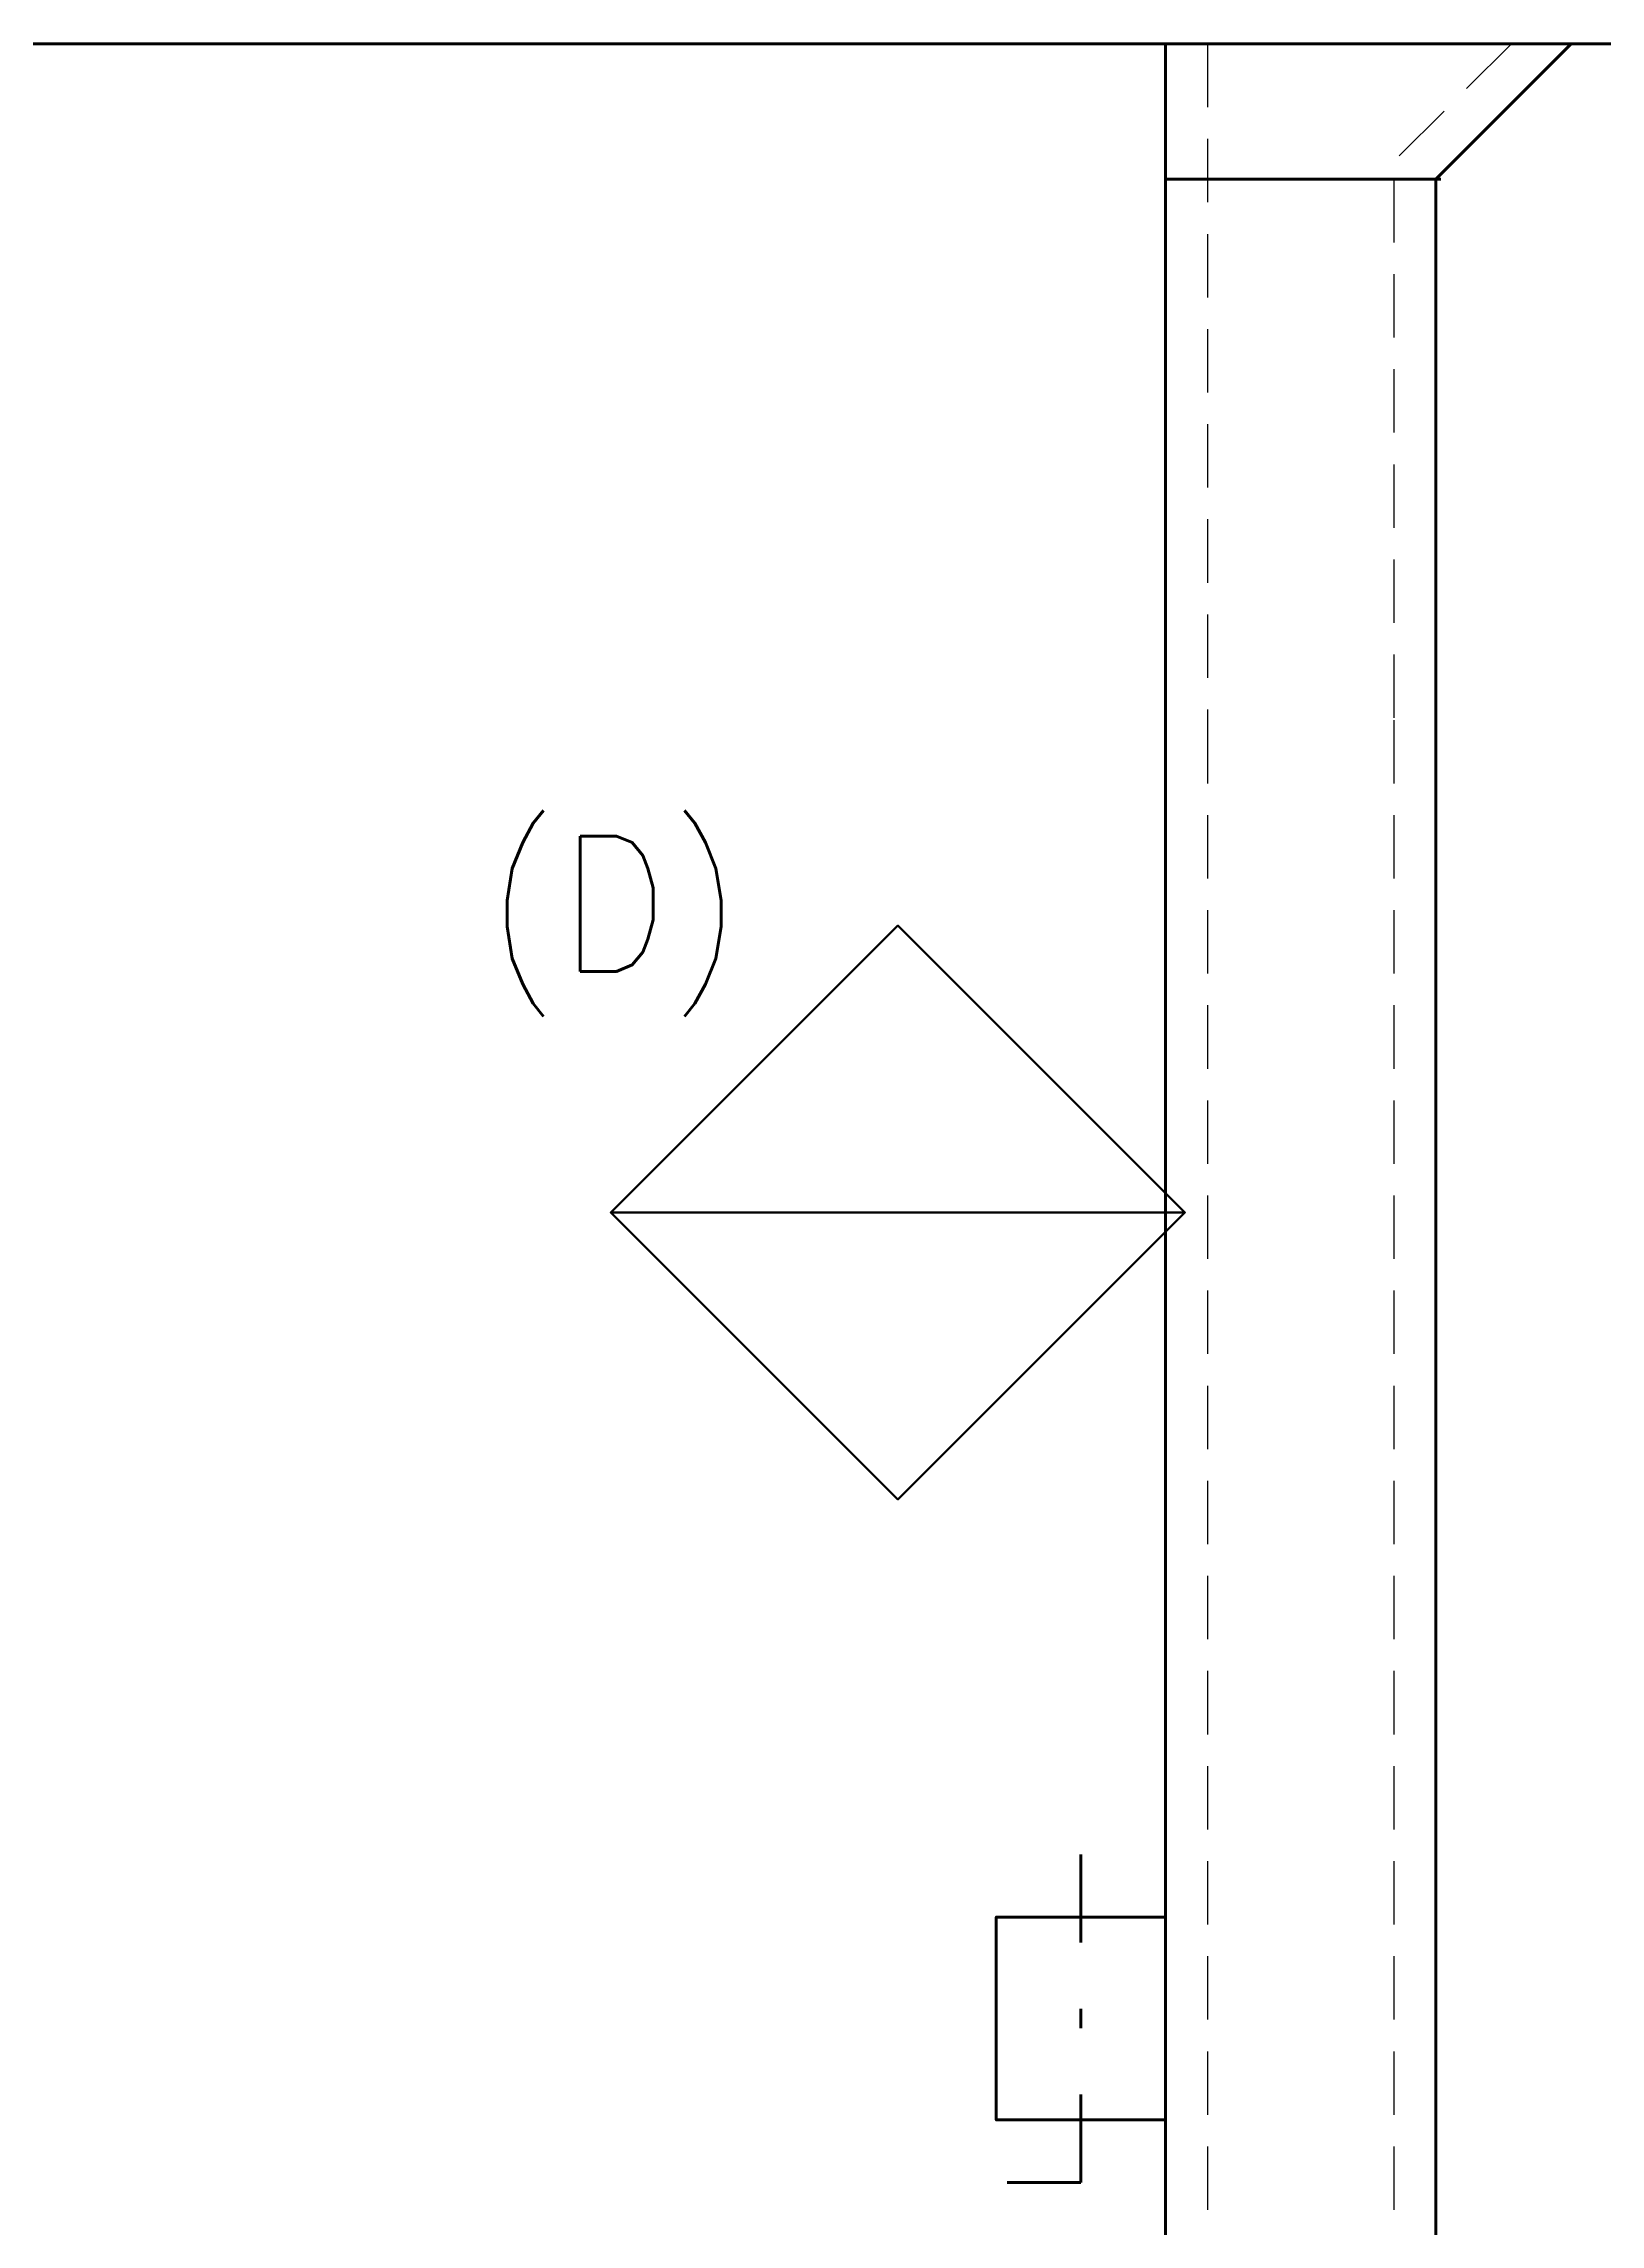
# Model space of a CAD drawing. Header units: inches. Extents: x 51 to 3278, y 66 to 1678.
# Drawn here: x 1268.8 to 1360.9, y 950 to 1079 of the extents above; entities that cross this region are included whole.
import ezdxf

# ---------------------------------------------------------------- set-up
doc = ezdxf.new("R2010")
doc.units = ezdxf.units.IN
doc.header["$LTSCALE"] = 30
doc.header["$MEASUREMENT"] = 0
doc.linetypes.add('HIDDEN2', pattern=[0.1875, 0.125, -0.0625])
for name, color, linetype, lineweight in [('LIN', 4, 'HIDDEN2', 18), ('M-HVAC-EXST-DUCT', 4, 'Continuous', 40), ('M-HVAC-NEWW-DIFF', 6, 'Continuous', 30), ('M-TEXT', 71, 'Continuous', 25)]:
    doc.layers.add(name, color=color, linetype=linetype, lineweight=lineweight)
doc.styles.add('A', font='SIMPLEX.shx', dxfattribs={"width": 0.9, "height": 8})
doc.styles.get("Standard").update_dxf_attribs({"font": 'simplex.shx'})

# ---------------------------------------------------------------- blocks, each defined once
blk = doc.blocks.new('Hva-Ret01')
at = {"ltscale": 0.5}
blk.add_lwpolyline([(0, 24), (24, 0), (0, 0), (0, 24), (24, 0), (24, 24)], close=True, dxfattribs=at)
blk = doc.blocks.new('Hva-Ftg02')
blk.add_line((-0.1011, 0.0521), (-0.1011, 0.0975))
at = {"linetype": 'Continuous'}
for p, q in [((-0.0469, 0.0521), (-0.1011, 0.0521)), ((0.0059, 0.0521), (-0.0059, 0.0521)), ((0.1011, 0.0521), (0.0469, 0.0521))]:
    blk.add_line(p, q, dxfattribs=at)
blk.add_lwpolyline([(0.0625, 0), (0.0625, 0.1042), (-0.0625, 0.1042), (-0.0625, 0)])

msp = doc.modelspace()

# ---------------------------------------------------------------- linework, layer by layer
at = {"layer": 'LIN'}
for p, q in [((1337.66, 1078.99), (1337.66, 1038.99)), ((1355.62, 1078.99), (1347.62, 1070.99)), ((1348.66, 1070.99), (1348.66, 1038.99)), ((1337.66, 1038.99), (1337.66, 864.12)), ((1348.66, 1038.99), (1348.66, 864.12))]:
    msp.add_line(p, q, dxfattribs=at)
at = {"layer": 'M-HVAC-EXST-DUCT'}
for p, q in [((1414.29, 1078.99), (1118.66, 1078.99)), ((1335.16, 1078.99), (1335.16, 1070.99)), ((1335.16, 1078.99), (1357.16, 1078.99)), ((1359.16, 1078.99), (1351.16, 1070.99)), ((1355.16, 1078.99), (1355.16, 1079)), ((1335.16, 1074.99), (1335.16, 1038.99)), ((1335.16, 1070.99), (1335.17, 1070.99)), ((1335.16, 1070.99), (1351.45, 1070.99)), ((1335.16, 1070.99), (1349.16, 1070.99)), ((1351.16, 1070.99), (1351.16, 1038.99)), ((1351.16, 1070.99), (1351.16, 1070.99)), ((1351.16, 1070.99), (1351.17, 1070.99)), ((1335.16, 1038.99), (1335.16, 1039)), ((1335.16, 1038.99), (1335.16, 861.62)), ((1351.16, 1038.99), (1351.16, 1039)), ((1351.16, 1038.99), (1351.16, 861.62)), ((1335.16, 999.89), (1335.16, 1021.89))]:
    msp.add_line(p, q, dxfattribs=at)

# ---------------------------------------------------------------- block references
at = {"layer": 'M-HVAC-EXST-DUCT', "xscale": 96, "yscale": 96, "zscale": 96, "rotation": 90}
msp.add_blockref('Hva-Ftg02', (1335.16, 962.18), dxfattribs=at)
at = {"layer": 'M-HVAC-NEWW-DIFF', "rotation": 225}
msp.add_blockref('Hva-Ret01', (1319.34, 1026.83, 0), dxfattribs=at)

# ---------------------------------------------------------------- texts
at = {"layer": 'M-HVAC-EXST-DUCT'}
for s, p in [('FLARED TAP                              LP                  Supply              117.000   103.000   117.000   103.000   14.000    14.000    8.000     1.57080   0.000     0.000     1         LEFT      ', (1335.16, 1070.99)), ('FLARED TAP                              LP                  Supply              117.000   103.000   117.000   103.000   14.000    14.000    8.000     1.57080   0.000     0.000     1         RIGHT     ', (1351.16, 1070.99))]:
    msp.add_text(s, height=0.00001, rotation=180, dxfattribs=at).set_placement(p)
at = {"layer": 'M-HVAC-EXST-DUCT', "flags": 1}
for p in [(1355.16, 1078.99), (1335.16, 1038.99), (1351.16, 1038.99)]:
    msp.add_attdef('V1', p, '', height=0.00001, rotation=90, dxfattribs=at)
at = {"layer": 'M-TEXT', "style": 'A', "width": 0.9}
msp.add_text('(D)', height=8, dxfattribs=at).set_placement((1295, 1024.12, 0))

doc.saveas('drawing.dxf')
